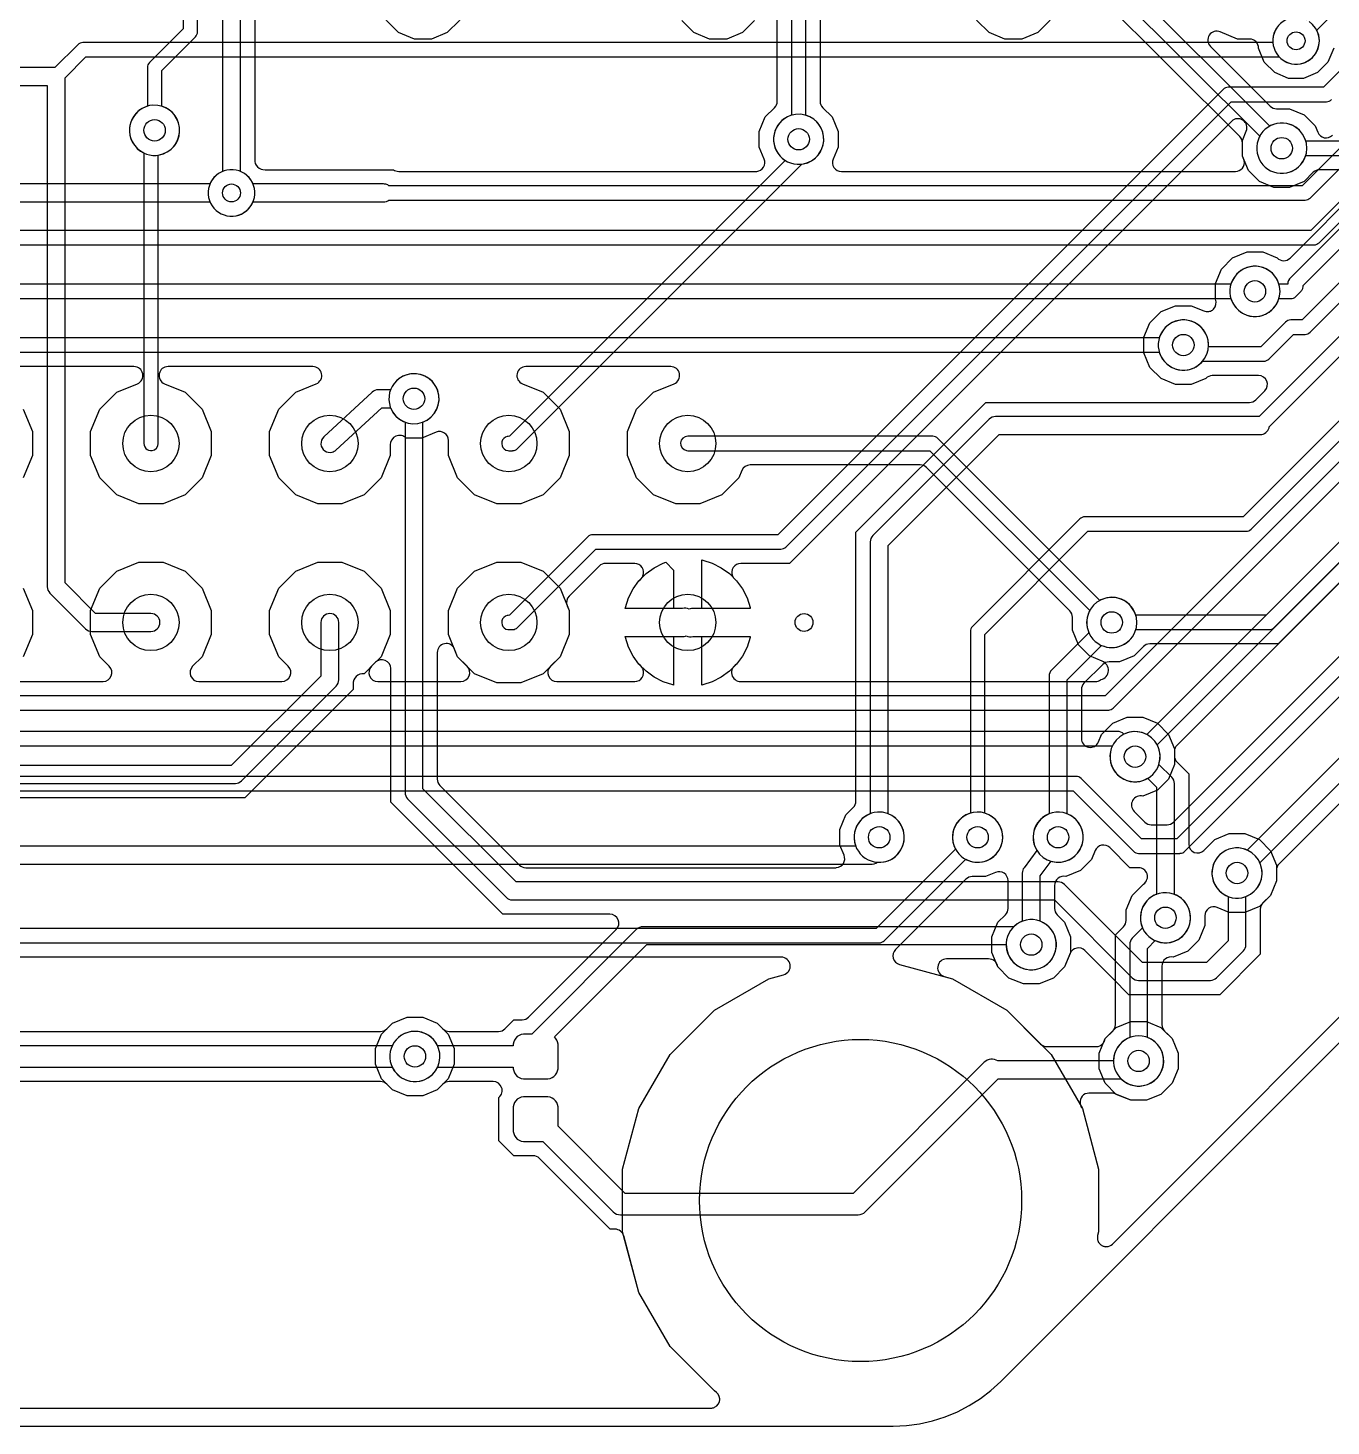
# Model space of a CAD drawing. Header units: millimetres. Extents: x -12.6 to 79.4, y -27 to 65.1.
# Drawn here: x 39.22 to 57.72, y -27.03 to -7.18 of the extents above; entities that cross this region are included whole.
import ezdxf

# ---------------------------------------------------------------- set-up
doc = ezdxf.new("R2010")
doc.units = ezdxf.units.MM

msp = doc.modelspace()

# ---------------------------------------------------------------- linework, layer by layer
at = {"layer": '16_copper'}
for points in [[(69.901, 4.233), (57.616, -8.026), (56.261, -8.026, 0.198912), (56.189, -8.056), (49.869, -14.376), (47.244, -14.376, 0.198912), (47.172, -14.406), (46.059, -15.519, 0.065845), (46.025, -15.523), (46.002, -15.532, 0.624737), (46.01, -15.714), (46.034, -15.721), (46.05, -15.723), (46.101, -15.723), (46.107, -15.722, 0.182645), (46.173, -15.693), (47.286, -14.58), (49.911, -14.58, 0.198912), (49.983, -14.55), (56.303, -8.23), (57.658, -8.23, 0.198647), (57.73, -8.2)], [(70.295, 2.417), (57.154, -10.723, 0.254524), (57.108, -10.82), (56.983, -10.82), (56.979, -10.807), (56.962, -10.764), (56.938, -10.724), (56.91, -10.687), (56.877, -10.654), (56.84, -10.626), (56.8, -10.602), (56.757, -10.585), (56.712, -10.572), (56.665, -10.566), (56.619, -10.566), (56.572, -10.572), (56.527, -10.585), (56.484, -10.602), (56.444, -10.626), (56.407, -10.654), (56.374, -10.687), (56.346, -10.724), (56.322, -10.764), (56.305, -10.807), (56.292, -10.852), (56.286, -10.899), (56.286, -10.945), (56.292, -10.992), (56.305, -11.037), (56.322, -11.08), (56.346, -11.12), (56.374, -11.157), (56.407, -11.19), (56.444, -11.218), (56.484, -11.242), (56.527, -11.259), (56.572, -11.272), (56.619, -11.278), (56.665, -11.278), (56.712, -11.272, 0.278054), (56.983, -11.024), (57.15, -11.024, 0.198912), (57.222, -10.994), (57.298, -10.918, 0.109228), (57.321, -10.88), (57.324, -10.875, 0.073521), (57.328, -10.837), (70.468, 2.303, 0.198912)], [(70.695, 2.055), (57.311, -11.328), (57.15, -11.328, 0.198912), (57.078, -11.358), (56.727, -11.709), (55.981, -11.709), (55.982, -11.707), (55.982, -11.661), (55.976, -11.614), (55.963, -11.569), (55.946, -11.526), (55.922, -11.486), (55.894, -11.449), (55.861, -11.416), (55.824, -11.388), (55.784, -11.364), (55.741, -11.347), (55.696, -11.334), (55.649, -11.328), (55.603, -11.328), (55.556, -11.334), (55.511, -11.347), (55.468, -11.364), (55.428, -11.388), (55.391, -11.416), (55.358, -11.449), (55.33, -11.486), (55.306, -11.526), (55.289, -11.569), (55.276, -11.614), (55.27, -11.661), (55.27, -11.707), (55.276, -11.754), (55.289, -11.799), (55.306, -11.842), (55.33, -11.882), (55.358, -11.919), (55.391, -11.952), (55.428, -11.98), (55.468, -12.004), (55.511, -12.021), (55.556, -12.034), (55.603, -12.04), (55.649, -12.04), (55.696, -12.034, 0.170885), (55.899, -11.913), (56.769, -11.913, 0.198912), (56.841, -11.883), (57.192, -11.532), (57.353, -11.532, 0.198912), (57.425, -11.502), (70.868, 1.941, 0.198912)], [(71.095, 1.693), (56.702, -12.7), (52.959, -12.7, 0.198912), (52.869, -12.737), (51.218, -14.388, 0.198912), (51.181, -14.478), (51.181, -18.337), (51.15, -18.349), (51.11, -18.373), (51.073, -18.401), (51.04, -18.434), (51.012, -18.471), (50.988, -18.511), (50.971, -18.554), (50.958, -18.599), (50.952, -18.646), (50.952, -18.692), (50.958, -18.739), (50.971, -18.784), (50.988, -18.827), (51.012, -18.867), (51.04, -18.904), (51.073, -18.937), (51.11, -18.965), (51.15, -18.989), (51.193, -19.006), (51.238, -19.019), (51.285, -19.025), (51.331, -19.025), (51.378, -19.019, 0.752417), (51.435, -18.337), (51.435, -14.531), (53.012, -12.954), (56.718, -12.954, 0.3458), (56.842, -12.857), (56.843, -12.846), (71.268, 1.579, 0.198912)], [(72.339, 0.017), (56.803, -15.519), (54.951, -15.519, 0.954409), (54.26, -15.691), (54.273, -15.736), (54.285, -15.766), (53.758, -16.293, 0.198912), (53.721, -16.383), (53.721, -18.337, 0.981272), (53.963, -19.006), (54.006, -18.989, 0.654591), (53.975, -18.337), (53.975, -16.436), (54.465, -15.946, 0.453032), (54.951, -15.723), (56.845, -15.723, 0.198912), (56.917, -15.693), (72.485, -0.125, 0.371448)], [(72.53, -0.367), (57.187, -15.71), (57.187, -15.71), (56.971, -15.926), (55.148, -15.926, 0.198912), (55.058, -15.963), (54.927, -16.095), (54.721, -16.18), (54.571, -16.18, 0.198912), (54.481, -16.217), (54.215, -16.483, 0.198912), (54.178, -16.572), (54.178, -17.267, 0.820683), (54.423, -17.316), (54.466, -17.209), (54.624, -17.052), (54.829, -16.967), (55.051, -16.967), (55.257, -17.052), (55.414, -17.209), (55.499, -17.415), (55.499, -17.514, 0.198912), (55.536, -17.604), (55.702, -17.77), (55.702, -18.766, 0.668179), (55.919, -18.856), (56.071, -18.703), (56.277, -18.618), (56.499, -18.618), (56.705, -18.703), (56.862, -18.86), (56.947, -19.066), (56.947, -19.288), (56.862, -19.494), (56.755, -19.6, 0.198912), (56.718, -19.69), (56.718, -20.33), (56.144, -20.904), (54.854, -20.904), (54.624, -20.674), (54.227, -20.277, 0.534515), (54.02, -20.318), (53.941, -20.51), (53.784, -20.667), (53.578, -20.752), (53.356, -20.752), (53.15, -20.667), (52.993, -20.51, 0.384275), (52.861, -20.396), (52.265, -20.396, 0.87698), (52.232, -20.646), (52.348, -20.677), (53.119, -21.122), (53.6, -21.604, 0.198912), (53.69, -21.641), (54.385, -21.641, 0.234645), (54.487, -21.591), (54.491, -21.584, 0.104895), (54.517, -21.527), (54.674, -21.37), (54.88, -21.285), (55.102, -21.285), (55.308, -21.37), (55.465, -21.527), (55.55, -21.733), (55.55, -21.955), (55.465, -22.161), (55.308, -22.318), (55.102, -22.403), (54.88, -22.403), (54.658, -22.311, 0.098491), (54.609, -22.301), (54.285, -22.301, 0.4514), (54.16, -22.444), (54.161, -22.454, 0.128824), (54.192, -22.521), (54.423, -23.38), (54.423, -24.27), (54.409, -24.32), (54.408, -24.329), (54.406, -24.338), (54.406, -24.343), (54.405, -24.348), (54.406, -24.357), (54.405, -24.366), (54.407, -24.371), (54.407, -24.376), (54.409, -24.385), (54.411, -24.393), (54.414, -24.398), (54.415, -24.403), (54.419, -24.411), (54.423, -24.419), (54.426, -24.423), (54.429, -24.427), (54.435, -24.434), (54.44, -24.441), (54.444, -24.444), (54.448, -24.448), (54.455, -24.453), (54.462, -24.459), (54.467, -24.461), (54.471, -24.464), (54.479, -24.468), (54.487, -24.472), (54.492, -24.473), (54.497, -24.475), (54.506, -24.477), (54.515, -24.479), (54.52, -24.479), (54.525, -24.48), (54.534, -24.479, 0.195333), (54.622, -24.443), (76.833, -2.21, 0.767147)], [(65.981, -4.614), (56.473, -14.122), (54.229, -14.122, 0.198912), (54.157, -14.152), (52.633, -15.676, 0.198912), (52.603, -15.748), (52.603, -18.328), (52.59, -18.332), (52.547, -18.349), (52.507, -18.373), (52.47, -18.401), (52.437, -18.434), (52.409, -18.471), (52.385, -18.511), (52.368, -18.554), (52.355, -18.599), (52.349, -18.646), (52.349, -18.692), (52.355, -18.739), (52.368, -18.784), (52.385, -18.827), (52.409, -18.867), (52.437, -18.904), (52.47, -18.937), (52.507, -18.965), (52.547, -18.989), (52.59, -19.006), (52.635, -19.019), (52.682, -19.025), (52.728, -19.025), (52.775, -19.019, 0.782376), (52.807, -18.328), (52.807, -15.79), (54.271, -14.326), (56.515, -14.326, 0.198912), (56.587, -14.296), (66.125, -4.758, 0.954416)], [(7.188, -8.204), (25.73, -8.204, 0.240689), (25.906, -8.128), (25.934, -8.125, 0.355417), (26.035, -8.001), (39.497, -8.001), (39.497, -15.113, 0.198912), (39.534, -15.203), (40.042, -15.711, 0.198912), (40.132, -15.748), (40.97, -15.748, 1), (40.97, -15.494), (40.185, -15.494), (39.751, -15.06), (39.751, -7.891), (40.047, -7.595), (56.988, -7.595), (57.008, -7.615), (57.042, -7.641, 1), (57.41, -7.091)], [(57.373, -7.069, 0.581167), (56.896, -7.391), (40.005, -7.391, 0.198912), (39.933, -7.421), (39.607, -7.747), (25.908, -7.747, 0.198912), (25.818, -7.784), (25.794, -7.808, 0.080178), (25.73, -7.798), (7.272, -7.798)], [(58.089, -9.195), (57.561, -9.195, 0.198912), (57.471, -9.232), (57.34, -9.364), (57.134, -9.449), (56.912, -9.449), (56.706, -9.364), (56.549, -9.207), (56.464, -9.001), (56.464, -8.779), (56.519, -8.647, 0.820688), (56.312, -8.508), (50.037, -14.783), (49.343, -14.783, 0.545518), (49.227, -14.962), (49.23, -14.968, 0.142342), (49.283, -15.029), (49.367, -15.145), (49.432, -15.272), (49.476, -15.408), (49.478, -15.421), (48.663, -15.421, 0.081224), (48.623, -15.428), (48.611, -15.432, 0.17163), (48.517, -15.421), (47.703, -15.421), (47.705, -15.408), (47.749, -15.272), (47.814, -15.145), (47.898, -15.029, 0.145486), (47.951, -14.966), (47.954, -14.959, 0.537281), (47.838, -14.783), (47.423, -14.783, 0.198912), (47.333, -14.82), (46.907, -15.246, 0.303353), (46.88, -15.384), (46.907, -15.45), (46.907, -15.792), (46.777, -16.107), (46.536, -16.348), (46.221, -16.478), (45.88, -16.478), (45.565, -16.348), (45.323, -16.107), (45.279, -15.998, 0.820683), (45.034, -16.047), (45.034, -17.845, 0.198912), (45.071, -17.934), (46.201, -19.064, 0.198912), (46.29, -19.101), (50.692, -19.101), (50.702, -19.1, 0.510047), (50.809, -18.925), (50.749, -18.78), (50.749, -18.558), (50.834, -18.352), (50.941, -18.246, 0.198912), (50.978, -18.156), (50.978, -14.341), (52.822, -12.497), (56.565, -12.497, 0.198908), (56.655, -12.46), (56.782, -12.333, 0.668185), (56.692, -12.116), (56.037, -12.116, 0.186878), (55.943, -12.158), (55.737, -12.243), (55.515, -12.243), (55.309, -12.158), (55.152, -12.001), (55.067, -11.795), (55.067, -11.573), (55.152, -11.367), (55.309, -11.21), (55.515, -11.125), (55.737, -11.125), (55.918, -11.2, 0.104877), (55.979, -11.208), (55.986, -11.208, 0.111433), (56.038, -11.188), (56.043, -11.183), (56.05, -11.178), (56.054, -11.174, 0.272049), (56.083, -11.033), (56.083, -10.811), (56.168, -10.605), (56.325, -10.448), (56.531, -10.363), (56.753, -10.363), (56.959, -10.448, 0.420352), (57.14, -10.45), (58.179, -9.412, 0.668179)], [(57.997, -8.788), (57.364, -8.788), (57.36, -8.775), (57.343, -8.732), (57.319, -8.692), (57.291, -8.655), (57.258, -8.622), (57.221, -8.594), (57.181, -8.57), (57.138, -8.553), (57.093, -8.54), (57.046, -8.534), (57, -8.534), (56.953, -8.54), (56.908, -8.553), (56.865, -8.57), (56.825, -8.594), (56.788, -8.622), (56.755, -8.655), (56.727, -8.692), (56.703, -8.732), (56.686, -8.775), (56.673, -8.82), (56.667, -8.867), (56.667, -8.913), (56.673, -8.96), (56.686, -9.005), (56.703, -9.048), (56.727, -9.088), (56.755, -9.125), (56.788, -9.158), (56.825, -9.186), (56.865, -9.21), (56.908, -9.227), (56.953, -9.24), (57, -9.246), (57.046, -9.246), (57.093, -9.24, 0.278054), (57.364, -8.992), (58.039, -8.992, 0.198912)], [(16.51, -10.16), (33.221, -10.16), (34.29, -11.229), (34.29, -16.383, 0.198912), (34.327, -16.473), (35.724, -17.87, 0.198912), (35.814, -17.907), (42.164, -17.907), (42.169, -17.906, 0.187839), (42.254, -17.87), (43.6, -16.524, 0.198912), (43.637, -16.434), (43.637, -15.621, 1), (43.383, -15.621), (43.383, -16.381), (42.111, -17.653), (35.867, -17.653), (34.544, -16.33), (34.544, -11.176, 0.198912), (34.507, -11.086), (33.364, -9.943, 0.198912), (33.274, -9.906), (16.563, -9.906)], [(17.704, -26.772), (48.918, -26.772, 0.085977), (48.967, -26.761), (48.972, -26.759, 0.284783), (49.045, -26.647), (49.044, -26.638, 0.246997), (48.97, -26.528), (48.341, -25.899), (47.896, -25.129), (47.681, -24.326, 0.339457), (47.559, -24.232), (47.49, -24.232), (46.486, -23.227, 0.198912), (46.396, -23.19), (46.123, -23.19), (45.91, -22.978), (45.91, -22.361, 0.700501), (45.829, -22.136), (45.204, -22.136, 0.198912), (45.114, -22.173), (45.033, -22.254), (44.828, -22.339), (44.606, -22.339), (44.4, -22.254), (44.243, -22.097), (44.158, -21.892), (44.158, -21.669), (44.243, -21.464), (44.4, -21.307), (44.606, -21.222), (44.828, -21.222), (45.033, -21.307), (45.114, -21.388, 0.198912), (45.204, -21.425), (45.905, -21.425, 0.198912), (45.995, -21.388), (46.123, -21.26), (46.242, -21.26, 0.198912), (46.332, -21.223), (47.576, -19.978, 0.668179), (47.486, -19.761), (45.964, -19.761), (44.374, -18.171), (44.374, -16.276, 0.668179), (44.157, -16.186), (43.996, -16.348, 0.470369), (43.84, -16.497), (43.84, -16.571), (42.301, -18.11), (35.677, -18.11)]]:
    msp.add_lwpolyline(points, format="xyb", dxfattribs=at)
for points in [[(40.987, -13.181, 0.366248), (41.072, -13.081), (41.072, -8.988, 0.961795), (40.998, -8.28), (40.951, -8.286, 0.722594), (40.869, -8.958), (40.869, -13.081), (40.872, -13.106), (40.881, -13.129), (40.895, -13.15), (40.915, -13.166), (40.937, -13.177), (40.962, -13.182)], [(46.107, -13.182, 0.182645), (46.173, -13.153), (50.21, -9.116), (50.235, -9.113), (50.28, -9.1, 1), (50.05, -8.426), (50.007, -8.443, 0.585589), (49.975, -9.064), (46.059, -12.979, 0.065845), (46.025, -12.983), (46.002, -12.992, 0.624737), (46.01, -13.174), (46.034, -13.181), (46.05, -13.183), (46.101, -13.183)], [(56.012, -20.7, 0.187839), (56.097, -20.664), (56.478, -20.283, 0.198912), (56.515, -20.193), (56.515, -19.509, 0.981272), (56.273, -18.84), (56.23, -18.857, 0.654591), (56.261, -19.509), (56.261, -20.14), (55.954, -20.447), (55.044, -20.447), (53.938, -19.341, 0.198912), (53.848, -19.304), (46.154, -19.304), (44.831, -17.981), (44.831, -12.778, 0.981272), (44.589, -12.109), (44.546, -12.126, 0.654591), (44.577, -12.778), (44.577, -18.034, 0.198912), (44.614, -18.124), (46.011, -19.521, 0.198912), (46.101, -19.558), (53.795, -19.558), (54.901, -20.664, 0.198912), (54.991, -20.701), (56.007, -20.701)], [(55.442, -20.162, 0.752417), (55.499, -19.48), (55.499, -17.907, 0.198912), (55.462, -17.817), (55.279, -17.635, 0.991448), (54.603, -17.411), (54.591, -17.456, 0.64575), (55.119, -17.833), (55.245, -17.96), (55.245, -19.48), (55.214, -19.492), (55.174, -19.516), (55.137, -19.544), (55.104, -19.577), (55.076, -19.614), (55.052, -19.654), (55.035, -19.697), (55.022, -19.742), (55.016, -19.789), (55.016, -19.835), (55.022, -19.882), (55.035, -19.927), (55.052, -19.97), (55.076, -20.01), (55.104, -20.047), (55.137, -20.08), (55.174, -20.108), (55.214, -20.132), (55.257, -20.149), (55.302, -20.162), (55.349, -20.168), (55.395, -20.168)], [(44.786, -22.13, 0.237342), (45.038, -21.933), (46.114, -21.933), (46.114, -21.955), (46.12, -21.986), (46.132, -22.014), (46.149, -22.04), (46.171, -22.063), (46.197, -22.08), (46.226, -22.092), (46.257, -22.098), (46.606, -22.098), (46.636, -22.092), (46.665, -22.08), (46.691, -22.063), (46.713, -22.04), (46.731, -22.014), (46.743, -21.986), (46.749, -21.955), (46.749, -21.606), (46.743, -21.575), (46.731, -21.547), (46.713, -21.521), (46.697, -21.504), (48.008, -20.193), (53.111, -20.193, 0.9678), (53.823, -20.216), (53.823, -20.17, 0.641178), (53.218, -19.939), (47.955, -19.939, 0.198912), (47.865, -19.976), (46.379, -21.463), (46.257, -21.463), (46.226, -21.469), (46.197, -21.481), (46.171, -21.498), (46.149, -21.521), (46.132, -21.547), (46.12, -21.575), (46.114, -21.606), (46.114, -21.628), (45.038, -21.628), (45.036, -21.623), (45.013, -21.583), (44.985, -21.546), (44.952, -21.513), (44.915, -21.484), (44.874, -21.461), (44.831, -21.443), (44.786, -21.431), (44.74, -21.425), (44.693, -21.425), (44.647, -21.431), (44.602, -21.443), (44.559, -21.461), (44.519, -21.484), (44.482, -21.513), (44.449, -21.546), (44.42, -21.583), (44.397, -21.623), (44.379, -21.666), (44.367, -21.711), (44.361, -21.757), (44.361, -21.804), (44.367, -21.85), (44.379, -21.895), (44.397, -21.938), (44.42, -21.978), (44.449, -22.015), (44.482, -22.048), (44.519, -22.077), (44.559, -22.1), (44.602, -22.118), (44.647, -22.13), (44.693, -22.136), (44.74, -22.136)], [(51.009, -24.028, 0.189183), (51.111, -23.984), (52.997, -22.098), (54.742, -22.098, 0.962894), (55.259, -21.609), (55.226, -21.576, 0.644764), (54.635, -21.844), (52.991, -21.844, 0.355285), (52.8, -21.863), (50.94, -23.724), (47.701, -23.724), (46.749, -22.771), (46.749, -22.495), (46.743, -22.464), (46.731, -22.436), (46.713, -22.41), (46.691, -22.387), (46.665, -22.37), (46.636, -22.358), (46.606, -22.352), (46.257, -22.352), (46.226, -22.358), (46.197, -22.37), (46.171, -22.387), (46.149, -22.41), (46.132, -22.436), (46.12, -22.464), (46.114, -22.495), (46.114, -22.844), (46.12, -22.875), (46.132, -22.903), (46.149, -22.929), (46.171, -22.952), (46.197, -22.969), (46.226, -22.981), (46.257, -22.987), (46.533, -22.987), (47.53, -23.984, 0.198912), (47.638, -24.028), (51.003, -24.028)]]:
    msp.add_lwpolyline(points, format="xyb", close=True, dxfattribs=at)
for points in [[(42.178, -9.85), (42.22, -9.838), (42.26, -9.822), (42.297, -9.8), (42.331, -9.774), (42.362, -9.743), (42.388, -9.709), (42.41, -9.671), (42.427, -9.631), (42.438, -9.59), (42.443, -9.547), (42.443, -9.503), (42.438, -9.46), (42.427, -9.419), (42.41, -9.379), (42.388, -9.341), (42.362, -9.307), (42.331, -9.276), (42.297, -9.25), (42.26, -9.228), (42.22, -9.212), (42.178, -9.2), (42.135, -9.195), (42.092, -9.195), (42.049, -9.2), (42.007, -9.212), (41.967, -9.228), (41.929, -9.25), (41.895, -9.276), (41.864, -9.307), (41.838, -9.341), (41.816, -9.379), (41.8, -9.419), (41.789, -9.46), (41.783, -9.503), (41.783, -9.547), (41.789, -9.59), (41.8, -9.631), (41.816, -9.671), (41.838, -9.709), (41.864, -9.743), (41.895, -9.774), (41.929, -9.8), (41.967, -9.822), (42.007, -9.838), (42.049, -9.85), (42.092, -9.855), (42.135, -9.855)], [(48.378, -16.507), (48.242, -16.462), (48.114, -16.398), (47.999, -16.314), (47.898, -16.213), (47.814, -16.097), (47.749, -15.97), (47.705, -15.834), (47.703, -15.821), (48.39, -15.821), (48.39, -16.509)], [(48.79, -15.821), (49.478, -15.821), (49.476, -15.834), (49.432, -15.97), (49.367, -16.097), (49.283, -16.213), (49.182, -16.314), (49.066, -16.398), (48.939, -16.462), (48.803, -16.507), (48.79, -16.509)]]:
    msp.add_lwpolyline(points, close=True, dxfattribs=at)
at = {"layer": '1_copper'}
for points in [[(50.063, 30.901), (50.063, -8.422), (50.05, -8.426), (50.007, -8.443), (49.967, -8.467), (49.93, -8.495), (49.897, -8.528), (49.869, -8.565), (49.845, -8.605), (49.828, -8.648), (49.815, -8.693), (49.809, -8.74), (49.809, -8.786), (49.815, -8.833), (49.828, -8.878), (49.845, -8.921), (49.869, -8.961), (49.897, -8.998), (49.93, -9.031), (49.967, -9.059), (50.007, -9.083), (50.05, -9.1), (50.095, -9.113), (50.142, -9.119), (50.188, -9.119), (50.235, -9.113, 0.782376), (50.267, -8.422), (50.267, 30.901, 0.954409)], [(50.47, 30.704), (50.47, -8.225, 0.198912), (50.507, -8.315), (50.639, -8.446), (50.724, -8.652), (50.724, -8.874), (50.653, -9.045, 0.534518), (50.771, -9.22), (56.365, -9.22, 0.475561), (56.489, -9.067), (56.484, -9.052, 0.092826), (56.464, -9.001), (56.464, -8.815, 0.198912), (56.427, -8.725), (54.432, -6.73)], [(41.427, -0.55), (41.427, -7.197), (40.949, -7.675, 0.198912), (40.919, -7.747), (40.919, -8.295), (40.906, -8.299), (40.863, -8.316), (40.823, -8.34), (40.786, -8.368), (40.753, -8.401), (40.725, -8.438), (40.701, -8.478), (40.684, -8.521), (40.671, -8.566), (40.665, -8.613), (40.665, -8.659), (40.671, -8.706), (40.684, -8.751), (40.701, -8.794), (40.725, -8.834), (40.753, -8.871), (40.786, -8.904), (40.823, -8.932), (40.863, -8.956), (40.906, -8.973), (40.951, -8.986), (40.998, -8.992), (41.044, -8.992), (41.091, -8.986, 0.782376), (41.123, -8.295), (41.123, -7.789), (41.601, -7.311, 0.198912), (41.631, -7.239), (41.631, -0.508, 0.198912)], [(41.986, -0.84), (41.986, -9.22, 0.197825), (41.808, -9.398), (37.899, -9.398)], [(59.157, -7.578), (57.311, -9.423), (44.347, -9.423), (44.331, -9.412, 0.120111), (44.272, -9.398), (42.418, -9.398, 0.197825), (42.24, -9.22), (42.24, -0.84, 0.981272)], [(42.443, -1.021), (42.443, -9.048, 0.453607), (42.59, -9.195), (44.412, -9.195, 0.160537), (44.487, -9.22), (49.559, -9.22), (49.569, -9.219, 0.510047), (49.677, -9.045), (49.606, -8.874), (49.606, -8.652), (49.691, -8.446), (49.823, -8.315, 0.198912), (49.86, -8.225), (49.86, -6.939, 0.820683)], [(62.89, -13.142), (56.984, -19.048, 0.198912), (56.947, -19.138), (56.947, -19.288), (56.862, -19.494), (56.705, -19.651), (56.499, -19.736), (56.277, -19.736), (56.106, -19.665, 0.534518), (55.931, -19.783), (55.931, -19.923), (55.846, -20.129), (55.689, -20.286), (55.483, -20.371, 0.495266), (55.321, -20.498), (55.321, -21.331, 0.198912), (55.358, -21.421), (55.465, -21.527), (55.55, -21.733), (55.55, -21.955), (55.465, -22.161), (55.308, -22.318), (55.102, -22.403), (54.88, -22.403), (54.674, -22.318), (54.517, -22.161), (54.432, -21.955), (54.432, -21.733), (54.517, -21.527), (54.624, -21.421, 0.198912), (54.661, -21.331), (54.661, -20.056), (54.776, -19.941, 0.198912), (54.813, -19.851), (54.813, -19.701), (54.898, -19.495), (55.061, -19.333, 0.742313), (54.99, -19.101), (54.865, -19.101), (54.581, -18.817, 0.534515), (54.374, -18.859), (54.322, -18.986), (54.165, -19.143), (53.959, -19.228, 0.495266), (53.797, -19.355), (53.797, -19.68, 0.198917), (53.834, -19.77), (53.941, -19.876), (54.026, -20.082), (54.026, -20.304), (53.941, -20.51), (53.784, -20.667), (53.578, -20.752), (53.356, -20.752), (53.15, -20.667), (52.993, -20.51), (52.908, -20.304), (52.908, -20.082), (52.993, -19.876), (53.1, -19.77, 0.198917), (53.137, -19.68), (53.137, -19.285, 0.534518), (52.961, -19.168), (52.816, -19.228), (52.63, -19.228, 0.198912), (52.54, -19.265), (51.65, -20.155), (51.65, -20.155), (51.541, -20.264, 0.577359), (51.598, -20.476), (52.348, -20.677), (53.119, -21.122), (53.748, -21.751), (54.192, -22.521), (54.423, -23.38), (54.423, -24.27), (54.409, -24.32), (54.408, -24.329), (54.406, -24.338), (54.406, -24.343), (54.405, -24.348), (54.406, -24.357), (54.405, -24.366), (54.407, -24.371), (54.407, -24.376), (54.409, -24.385), (54.411, -24.393), (54.414, -24.398), (54.415, -24.403), (54.419, -24.411), (54.423, -24.419), (54.426, -24.423), (54.429, -24.427), (54.435, -24.434), (54.44, -24.441), (54.444, -24.444), (54.448, -24.448), (54.455, -24.453), (54.462, -24.459), (54.467, -24.461), (54.471, -24.464), (54.479, -24.468), (54.487, -24.472), (54.492, -24.473), (54.497, -24.475), (54.506, -24.477), (54.515, -24.479), (54.52, -24.479), (54.525, -24.48), (54.534, -24.479, 0.19534), (54.622, -24.443), (76.833, -2.21, 0.767147)], [(56.951, -7.182), (56.929, -7.22), (56.913, -7.26), (56.902, -7.301), (56.896, -7.344), (56.896, -7.388), (56.902, -7.431), (56.913, -7.472), (56.929, -7.512), (56.951, -7.55), (56.977, -7.584), (57.008, -7.615), (57.042, -7.641), (57.08, -7.663), (57.12, -7.679), (57.162, -7.691), (57.205, -7.696), (57.248, -7.696), (57.291, -7.691, 0.497787), (57.521, -7.215), (58.314, -6.422, 0.198912)], [(54.665, -6.676), (56.71, -8.721), (56.703, -8.732), (56.686, -8.775), (56.673, -8.82), (56.667, -8.867), (56.667, -8.913), (56.673, -8.96), (56.686, -9.005), (56.703, -9.048), (56.727, -9.088), (56.755, -9.125), (56.788, -9.158), (56.825, -9.186), (56.865, -9.21), (56.908, -9.227), (56.953, -9.24), (57, -9.246), (57.046, -9.246), (57.093, -9.24, 1), (56.953, -8.54), (56.908, -8.553, 0.042154), (56.854, -8.577), (54.839, -6.562)], [(57.76, -7.472), (57.678, -7.668), (57.528, -7.818), (57.332, -7.899), (57.12, -7.899), (56.924, -7.818), (56.774, -7.668), (56.693, -7.472, 0.424633), (56.566, -7.341), (56.394, -7.341), (56.149, -7.239, 0.820678), (56.01, -7.446), (56.858, -8.294, 0.198912), (56.948, -8.331), (57.134, -8.331), (57.34, -8.416), (57.497, -8.573), (57.534, -8.664, 0.534515), (57.742, -8.706)], [(37.846, -9.652), (41.808, -9.652), (41.816, -9.671), (41.838, -9.709), (41.864, -9.743), (41.895, -9.774), (41.929, -9.8), (41.967, -9.822), (42.007, -9.838), (42.049, -9.85), (42.092, -9.855), (42.135, -9.855), (42.178, -9.85, 0.249932), (42.418, -9.652), (44.272, -9.652, 0.161412), (44.348, -9.627), (57.353, -9.627, 0.198912), (57.425, -9.597), (59.33, -7.692, 0.198912)], [(59.665, -7.832), (57.438, -10.058), (29.591, -10.058, 0.198912)], [(29.633, -10.262), (57.48, -10.262, 0.198912), (57.552, -10.232), (59.838, -7.946, 0.198912)], [(30.649, -11.024), (56.301, -11.024, 0.954409), (56.992, -10.852), (56.979, -10.807, 0.730917), (56.301, -10.82), (30.607, -10.82, 0.198912)], [(24.892, -16.866), (54.559, -16.866), (54.566, -16.865, 0.182645), (54.631, -16.836), (60.346, -11.121, 0.198912)], [(32.472, -11.786), (55.285, -11.786, 0.954409), (55.976, -11.614), (55.963, -11.569, 0.730917), (55.285, -11.582), (32.472, -11.582)], [(60.681, -11.642), (55.109, -17.213, 0.208709), (54.826, -17.189), (54.783, -17.206, 0.248195), (54.686, -17.17), (21.505, -17.17)], [(21.463, -17.374), (54.618, -17.374), (54.603, -17.411), (54.591, -17.456), (54.585, -17.503), (54.585, -17.549), (54.591, -17.596), (54.603, -17.641), (54.621, -17.684), (54.644, -17.724), (54.672, -17.761), (54.705, -17.794), (54.742, -17.822), (54.783, -17.846), (54.826, -17.863), (54.871, -17.876), (54.917, -17.882), (54.964, -17.882), (55.01, -17.876, 0.504893), (55.253, -17.357), (60.854, -11.756, 0.198912)], [(61.087, -11.81), (55.536, -17.361, 0.198912), (55.499, -17.451), (55.499, -17.637), (55.414, -17.843), (55.257, -18), (55.051, -18.085, 0.766967), (54.928, -18.302), (55.08, -18.454, 0.198912), (55.17, -18.491), (55.396, -18.491, 0.198912), (55.486, -18.454), (61.583, -12.357, 0.198912)], [(39.111, -16.459), (40.29, -16.459, 0.668179), (40.379, -16.242), (40.243, -16.107), (40.113, -15.792), (40.113, -15.45), (40.243, -15.135), (40.485, -14.894), (40.8, -14.764), (41.141, -14.764), (41.456, -14.894), (41.697, -15.135), (41.827, -15.45), (41.827, -15.792), (41.697, -16.107), (41.561, -16.242, 0.668179), (41.651, -16.459), (42.83, -16.459, 0.668179), (42.919, -16.242), (42.783, -16.107), (42.653, -15.792), (42.653, -15.45), (42.783, -15.135), (43.025, -14.894), (43.34, -14.764), (43.681, -14.764), (43.996, -14.894), (44.237, -15.135), (44.367, -15.45), (44.367, -15.792), (44.237, -16.107), (44.101, -16.242, 0.668179), (44.191, -16.459), (45.37, -16.459, 0.668179), (45.459, -16.242), (45.323, -16.107), (45.193, -15.792), (45.193, -15.45), (45.323, -15.135), (45.565, -14.894), (45.88, -14.764), (46.221, -14.764), (46.536, -14.894), (46.777, -15.135), (46.907, -15.45), (46.907, -15.792), (46.777, -16.107), (46.641, -16.242, 0.668179), (46.731, -16.459), (47.838, -16.459, 0.545518), (47.953, -16.28), (47.95, -16.274, 0.142342), (47.898, -16.213), (47.814, -16.097), (47.749, -15.97), (47.705, -15.834), (47.703, -15.821), (48.517, -15.821, 0.081224), (48.557, -15.814), (48.57, -15.81, 0.17163), (48.663, -15.821), (49.478, -15.821), (49.476, -15.834), (49.432, -15.97), (49.367, -16.097), (49.283, -16.213, 0.791223), (49.343, -16.459), (54.38, -16.459, 0.147543), (54.45, -16.437), (54.459, -16.432, 0.730725), (54.474, -16.17), (54.293, -16.095), (54.136, -15.938), (54.051, -15.732), (54.051, -15.546, 0.198912), (54.014, -15.456), (51.981, -13.423, 0.198912), (51.891, -13.386), (49.477, -13.386, 0.30335), (49.359, -13.464), (49.317, -13.567), (49.076, -13.808), (48.761, -13.938), (48.42, -13.938), (48.105, -13.808), (47.863, -13.567), (47.733, -13.252), (47.733, -12.91), (47.863, -12.595), (48.105, -12.354), (48.397, -12.233, 0.820683), (48.349, -11.989), (46.292, -11.989, 0.820683), (46.243, -12.233), (46.536, -12.354), (46.777, -12.595), (46.907, -12.91), (46.907, -13.252), (46.777, -13.567), (46.536, -13.808), (46.221, -13.938), (45.88, -13.938), (45.565, -13.808), (45.323, -13.567), (45.193, -13.252), (45.193, -13.038, 0.534518), (45.017, -12.921), (44.815, -13.005), (44.593, -13.005, 0.671467), (44.367, -13.101), (44.367, -13.252), (44.237, -13.567), (43.996, -13.808), (43.681, -13.938), (43.34, -13.938), (43.025, -13.808), (42.783, -13.567), (42.653, -13.252), (42.653, -12.91), (42.783, -12.595), (43.025, -12.354), (43.317, -12.233, 0.820683), (43.269, -11.989), (41.212, -11.989, 0.820683), (41.163, -12.233), (41.456, -12.354), (41.697, -12.595), (41.827, -12.91), (41.827, -13.252), (41.697, -13.567), (41.456, -13.808), (41.141, -13.938), (40.8, -13.938), (40.485, -13.808), (40.243, -13.567), (40.113, -13.252), (40.113, -12.91), (40.243, -12.595), (40.485, -12.354), (40.777, -12.233, 0.820683), (40.729, -11.989), (38.672, -11.989, 0.820683)], [(61.824, -12.404), (55.533, -18.694), (55.033, -18.694), (54.174, -17.835, 0.198912), (54.102, -17.805), (23.836, -17.805, 0.954409), (23.145, -17.977), (23.158, -18.022, 0.730917), (23.836, -18.009), (54.06, -18.009), (54.919, -18.868, 0.198912), (54.991, -18.898), (55.575, -18.898), (55.582, -18.897, 0.182645), (55.647, -18.868), (61.997, -12.518, 0.198912)], [(62.433, -12.952), (56.533, -18.852), (56.503, -18.84), (56.458, -18.827), (56.411, -18.821), (56.365, -18.821), (56.318, -18.827), (56.273, -18.84), (56.23, -18.857), (56.19, -18.881), (56.153, -18.909), (56.12, -18.942), (56.092, -18.979), (56.068, -19.019), (56.051, -19.062), (56.038, -19.107), (56.032, -19.154), (56.032, -19.2), (56.038, -19.247), (56.051, -19.292), (56.068, -19.335), (56.092, -19.375), (56.12, -19.412), (56.153, -19.445), (56.19, -19.473), (56.23, -19.497), (56.273, -19.514), (56.318, -19.527), (56.365, -19.533), (56.411, -19.533), (56.458, -19.527, 0.481447), (56.713, -19.032), (62.65, -13.095, 0.198912)], [(31.71, -20.168), (51.308, -20.168, 0.198912), (51.38, -20.138), (52.536, -18.982, 0.954416), (52.903, -18.373), (52.863, -18.349, 0.730922), (52.392, -18.838), (51.266, -19.964), (31.71, -19.964)], [(32.463, -19.05), (51.181, -19.05, 0.201564), (51.285, -19.025), (51.331, -19.025, 1), (51.285, -18.313), (51.238, -18.319, 0.464538), (50.976, -18.796), (32.463, -18.796)], [(17.704, -26.772), (48.918, -26.772), (48.927, -26.771, 0.070312), (48.967, -26.761), (48.972, -26.759, 0.284783), (49.045, -26.647), (49.044, -26.638, 0.246997), (48.97, -26.528), (48.341, -25.899), (47.896, -25.129), (47.666, -24.27), (47.666, -23.38), (47.896, -22.521), (48.341, -21.751), (48.97, -21.122), (49.74, -20.677), (49.952, -20.62, 0.87698), (49.919, -20.371), (31.907, -20.371, 0.198912)], [(22.09, -21.425), (44.229, -21.425, 0.198912), (44.319, -21.388), (44.4, -21.307), (44.606, -21.222), (44.828, -21.222), (45.033, -21.307), (45.19, -21.464), (45.275, -21.669), (45.275, -21.892), (45.19, -22.097), (45.033, -22.254), (44.828, -22.339), (44.606, -22.339), (44.4, -22.254), (44.319, -22.173, 0.198912), (44.229, -22.136), (22.09, -22.136, 0.198912)], [(21.924, -21.933), (44.395, -21.933, 0.944056), (45.054, -21.666), (45.036, -21.623, 0.627338), (44.395, -21.628), (21.924, -21.628)]]:
    msp.add_lwpolyline(points, format="xyb", dxfattribs=at)
for points in [[(44.71, -7.341), (44.486, -7.248), (44.314, -7.076), (44.221, -6.852), (44.221, -6.61), (44.314, -6.386, 0.45865), (44.328, -6.193), (44.221, -6.086), (44.221, -5.141), (44.396, -4.966), (45.215, -4.966), (45.39, -5.141), (45.39, -6.086), (45.309, -6.167, 0.345802), (45.29, -6.323), (45.307, -6.345, 0.095198), (45.348, -6.386), (45.441, -6.61), (45.441, -6.852), (45.348, -7.076), (45.176, -7.248), (44.952, -7.341)], [(53.092, -7.341), (52.868, -7.248), (52.696, -7.076), (52.603, -6.852), (52.603, -6.61), (52.696, -6.386, 0.45865), (52.71, -6.193), (52.603, -6.086), (52.603, -5.141), (52.778, -4.966), (53.597, -4.966), (53.772, -5.141), (53.772, -6.086), (53.691, -6.167, 0.345802), (53.672, -6.323), (53.689, -6.345, 0.095198), (53.73, -6.386), (53.823, -6.61), (53.823, -6.852), (53.73, -7.076), (53.558, -7.248), (53.334, -7.341)], [(43.544, -13.203, 0.120111), (43.596, -13.174), (44.246, -12.573), (44.372, -12.573, 0.981272), (45.041, -12.331), (45.024, -12.288, 0.654591), (44.372, -12.319), (44.196, -12.319, 0.18894), (44.11, -12.353), (43.424, -12.988), (43.406, -13.009), (43.392, -13.034), (43.385, -13.061), (43.383, -13.089), (43.388, -13.117), (43.399, -13.143), (43.416, -13.166), (43.437, -13.184), (43.461, -13.198), (43.488, -13.206), (43.516, -13.208)], [(54.68, -15.971, 1), (54.54, -15.271), (54.495, -15.284, 0.042154), (54.441, -15.308), (52.142, -13.009, 0.198912), (52.07, -12.979), (48.59, -12.979, 0.921463), (48.574, -13.181), (48.59, -13.183), (52.028, -13.183), (54.297, -15.452), (54.29, -15.463), (54.273, -15.506), (54.26, -15.551), (54.254, -15.598), (54.254, -15.644), (54.26, -15.691), (54.273, -15.736), (54.29, -15.779), (54.314, -15.819), (54.342, -15.856), (54.375, -15.889), (54.412, -15.917), (54.452, -15.941), (54.495, -15.958), (54.54, -15.971), (54.587, -15.977), (54.633, -15.977)], [(53.537, -20.543, 0.752417), (53.594, -19.861), (53.594, -19.219), (53.75, -19.011, 0.97584), (53.963, -18.332), (53.918, -18.319, 0.658573), (53.547, -18.859), (53.365, -19.101, 0.162278), (53.34, -19.177), (53.34, -19.861), (53.309, -19.873), (53.269, -19.897), (53.232, -19.925), (53.199, -19.958), (53.171, -19.995), (53.147, -20.035), (53.13, -20.078), (53.117, -20.123), (53.111, -20.17), (53.111, -20.216), (53.117, -20.263), (53.13, -20.308), (53.147, -20.351), (53.171, -20.391), (53.199, -20.428), (53.232, -20.461), (53.269, -20.489), (53.309, -20.513), (53.352, -20.53), (53.397, -20.543), (53.444, -20.549), (53.49, -20.549)], [(55.061, -22.194, 0.752417), (55.118, -21.512), (55.118, -20.246), (55.227, -20.137, 0.981268), (55.53, -19.492), (55.487, -19.475, 0.65459), (55.047, -19.957), (54.901, -20.103, 0.198912), (54.864, -20.193), (54.864, -21.512), (54.833, -21.524), (54.793, -21.548), (54.756, -21.576), (54.723, -21.609), (54.695, -21.646), (54.671, -21.686), (54.654, -21.729), (54.641, -21.774), (54.635, -21.821), (54.635, -21.867), (54.641, -21.914), (54.654, -21.959), (54.671, -22.002), (54.695, -22.042), (54.723, -22.079), (54.756, -22.112), (54.793, -22.14), (54.833, -22.164), (54.876, -22.181), (54.921, -22.194), (54.968, -22.2), (55.014, -22.2)]]:
    msp.add_lwpolyline(points, format="xyb", close=True, dxfattribs=at)
for points in [[(49.539, -7.076), (49.367, -7.248), (49.143, -7.341), (48.901, -7.341), (48.677, -7.248), (48.505, -7.076)], [(60.173, -11.007), (54.517, -16.662), (24.934, -16.662)], [(39.157, -12.595), (39.287, -12.91), (39.287, -13.252), (39.157, -13.567)], [(39.157, -15.135), (39.287, -15.45), (39.287, -15.792), (39.157, -16.107)]]:
    msp.add_lwpolyline(points, dxfattribs=at)
for points in [[(47.703, -15.421), (47.705, -15.408), (47.749, -15.272), (47.814, -15.145), (47.898, -15.029), (47.999, -14.928), (48.114, -14.844), (48.242, -14.78), (48.279, -14.767), (48.39, -14.879), (48.39, -15.421)], [(48.79, -15.421), (48.79, -14.733), (48.803, -14.735), (48.939, -14.78), (49.066, -14.844), (49.182, -14.928), (49.283, -15.029), (49.367, -15.145), (49.432, -15.272), (49.476, -15.408), (49.478, -15.421)]]:
    msp.add_lwpolyline(points, close=True, dxfattribs=at)
at = {"layer": 'drills_PTH'}
for centre, radius in [((40.97, -13.081), 0.4), ((43.51, -13.081), 0.4), ((46.05, -13.081), 0.4), ((48.59, -13.081), 0.4), ((40.97, -15.621), 0.4), ((43.51, -15.621), 0.4), ((46.05, -15.621), 0.4), ((48.59, -15.621), 0.4), ((51.044, -23.825), 2.286)]:
    msp.add_circle(centre, radius, dxfattribs=at)
at = {"layer": 'drills_via_1_16'}
for centre, radius in [((57.226, -7.366), 0.127), ((41.021, -8.636), 0.152), ((50.165, -8.763), 0.152), ((57.023, -8.89), 0.152), ((42.113, -9.525), 0.127), ((56.642, -10.922), 0.152), ((55.626, -11.684), 0.152), ((44.704, -12.446), 0.152), ((54.61, -15.621), 0.152), ((50.241, -15.621), 0.127), ((54.94, -17.526), 0.152), ((51.308, -18.669), 0.152), ((52.705, -18.669), 0.152), ((53.848, -18.669), 0.152), ((56.388, -19.177), 0.152), ((55.372, -19.812), 0.152), ((53.467, -20.193), 0.152), ((44.717, -21.78), 0.152), ((54.991, -21.844), 0.152)]:
    msp.add_circle(centre, radius, dxfattribs=at)
at = {"layer": 'outline'}
msp.add_lwpolyline([(15.196, -27.026), (51.506, -27.026), (51.694, -27.017), (51.881, -26.993), (52.065, -26.952), (52.245, -26.895), (52.419, -26.823), (52.586, -26.736), (52.745, -26.635), (52.894, -26.52), (53.033, -26.393), (78.88, -0.521), (78.984, -0.407), (79.079, -0.284), (79.162, -0.153), (79.234, -0.015), (79.293, 0.128), (79.34, 0.276), (79.373, 0.427), (79.394, 0.581), (79.4, 0.736), (79.4, 37.207)], dxfattribs=at)

doc.saveas('drawing.dxf')
